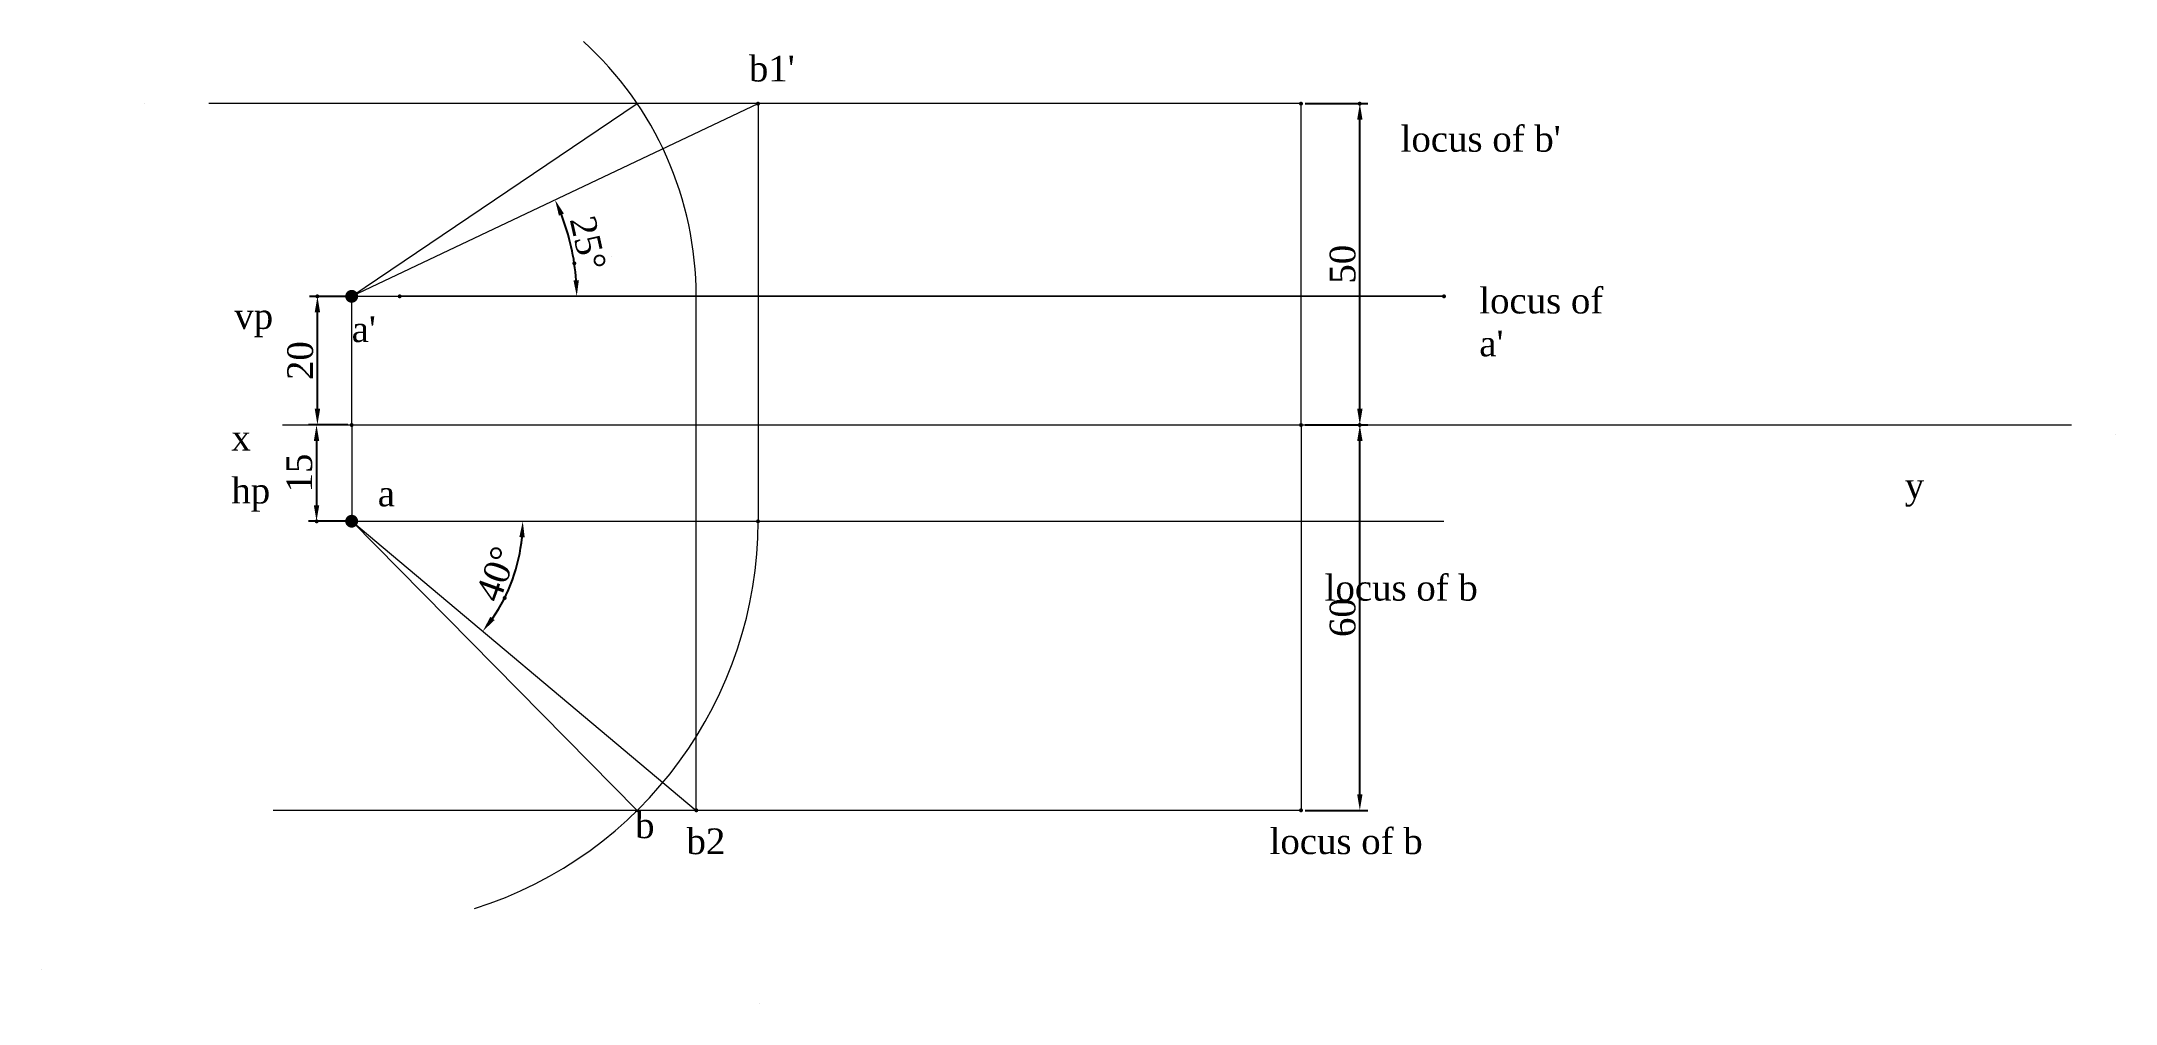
# Paper-space layout 'layout 8' of a CAD drawing. Header units: millimetres. Extents: x -34 to 289, y -4 to 146.
import ezdxf

# ---------------------------------------------------------------- set-up
doc = ezdxf.new("R2010")
doc.units = ezdxf.units.MM
doc.layers.add('visible line', color=7, linetype='Continuous', lineweight=50, plot=False)
doc.layers.add('x y line', color=10, linetype='Continuous', lineweight=15)
doc.layers.add('y line', color=5, linetype='Continuous', lineweight=5)
doc.styles.get("Standard").update_dxf_attribs({"font": 'times.ttf', "height": 4})
doc.dimstyles.new('ISO-25', dxfattribs={"dimtxt": 4, "dimasz": 2.5, "dimexe": 1.25, "dimexo": 0.625, "dimtad": 1, "dimtoh": 1, "dimtxsty": 'Standard', "dimcen": 2.5, "dimadec": 0, "dimazin": 0, "dimtfac": 1, "dimtmove": 0, "dimatfit": 3, "dimfxl": 1, "dimarcsym": 0})

# ---------------------------------------------------------------- blocks, each defined once
blk = doc.blocks.new('*D39')
at = {"layer": 'visible line', "color": 0, "transparency": 16777216}
for p in [(8.85, 106.24), (14.18, 106.24), (14.18, 86.24)]:
    blk.add_point(p, dxfattribs=at)
at = {"layer": 'y line', "color": 0, "lineweight": -2, "transparency": 16777216}
for p, q in [((13.56, 106.24), (7.6, 106.24)), ((8.85, 88.74), (8.85, 103.74)), ((13.56, 86.24), (7.6, 86.24))]:
    blk.add_line(p, q, dxfattribs=at)
at = {"layer": 'y line', "color": 0, "transparency": 16777216}
for points in [[(8.43, 103.74), (9.27, 103.74), (8.85, 106.24)], [(8.43, 88.74), (9.27, 88.74), (8.85, 86.24)]]:
    blk.add_solid(points, dxfattribs=at)
at = {"layer": 'y line', "color": 0, "transparency": 16777216, "insert": (6.19, 96.24), "char_height": 4, "attachment_point": 5, "rotation": 90}
blk.add_mtext('20', dxfattribs=at)
blk = doc.blocks.new('*D40')
at = {"layer": 'visible line', "color": 0, "transparency": 16777216}
for p in [(14.18, 86.24), (8.71, 71.24), (14.18, 71.24)]:
    blk.add_point(p, dxfattribs=at)
at = {"layer": 'y line', "color": 0, "lineweight": -2, "transparency": 16777216}
for p, q in [((13.56, 86.24), (7.46, 86.24)), ((8.71, 83.74), (8.71, 73.74)), ((13.56, 71.24), (7.46, 71.24))]:
    blk.add_line(p, q, dxfattribs=at)
at = {"layer": 'y line', "color": 0, "transparency": 16777216}
for points in [[(8.29, 83.74), (9.13, 83.74), (8.71, 86.24)], [(8.29, 73.74), (9.13, 73.74), (8.71, 71.24)]]:
    blk.add_solid(points, dxfattribs=at)
at = {"layer": 'y line', "color": 0, "transparency": 16777216, "insert": (6.05, 78.74), "char_height": 4, "attachment_point": 5, "rotation": 90}
blk.add_mtext('15', dxfattribs=at)
blk = doc.blocks.new('*D41')
at = {"layer": 'visible line', "color": 0, "transparency": 16777216}
for p in [(77.43, 136.24), (48.83, 111.4), (14.18, 106.24), (21.64, 106.24), (184.18, 106.24)]:
    blk.add_point(p, dxfattribs=at)
at = {"layer": 'y line', "color": 0, "lineweight": -2, "transparency": 16777216}
blk.add_arc((14.18, 106.24), 35.03, 4.0894, 21.2875, dxfattribs=at)
at = {"layer": 'y line', "color": 0, "transparency": 16777216}
for points in [[(46.44, 118.8), (47.21, 119.13), (45.83, 121.26)], [(49.54, 108.76), (48.71, 108.73), (49.21, 106.24)]]:
    blk.add_solid(points, dxfattribs=at)
at = {"layer": 'y line', "color": 0, "transparency": 16777216, "insert": (50.95, 114.52), "char_height": 4, "attachment_point": 5, "rotation": 282.6885}
blk.add_mtext('25°', dxfattribs=at)
blk = doc.blocks.new('*D42')
at = {"layer": 'visible line', "color": 0, "transparency": 16777216}
for p in [(14.18, 71.24), (14.18, 71.24), (77.43, 71.24), (37.98, 59.29), (67.8, 26.24)]:
    blk.add_point(p, dxfattribs=at)
at = {"layer": 'y line', "color": 0, "lineweight": -2, "transparency": 16777216}
blk.add_arc((14.18, 71.24), 26.63, 325.3754, 354.6194, dxfattribs=at)
at = {"layer": 'y line', "color": 0, "transparency": 16777216}
for points in [[(40.28, 68.77), (41.11, 68.73), (40.81, 71.24)], [(36.43, 55.86), (35.76, 56.36), (34.58, 54.12)]]:
    blk.add_solid(points, dxfattribs=at)
at = {"layer": 'y line', "color": 0, "transparency": 16777216, "insert": (36.71, 63.04), "char_height": 4, "attachment_point": 5, "rotation": 69.9974}
blk.add_mtext('40°', dxfattribs=at)
blk = doc.blocks.new('*D43')
at = {"layer": 'visible line', "color": 0, "transparency": 16777216}
for p in [(161.95, 136.24), (171.09, 136.24), (161.95, 86.24)]:
    blk.add_point(p, dxfattribs=at)
at = {"layer": 'y line', "color": 0, "lineweight": -2, "transparency": 16777216}
for p, q in [((162.58, 136.24), (172.34, 136.24)), ((171.09, 88.74), (171.09, 133.74)), ((162.58, 86.24), (172.34, 86.24))]:
    blk.add_line(p, q, dxfattribs=at)
at = {"layer": 'y line', "color": 0, "transparency": 16777216}
for points in [[(170.68, 133.74), (171.51, 133.74), (171.09, 136.24)], [(170.68, 88.74), (171.51, 88.74), (171.09, 86.24)]]:
    blk.add_solid(points, dxfattribs=at)
at = {"layer": 'y line', "color": 0, "transparency": 16777216, "insert": (168.43, 111.24), "char_height": 4, "attachment_point": 5, "rotation": 90}
blk.add_mtext('50', dxfattribs=at)
blk = doc.blocks.new('*D44')
at = {"layer": 'visible line', "color": 0, "transparency": 16777216}
for p in [(161.95, 86.24), (171.09, 86.24), (161.95, 26.24)]:
    blk.add_point(p, dxfattribs=at)
at = {"layer": 'y line', "color": 0, "lineweight": -2, "transparency": 16777216}
for p, q in [((162.58, 86.24), (172.34, 86.24)), ((171.09, 28.74), (171.09, 83.74)), ((162.58, 26.24), (172.34, 26.24))]:
    blk.add_line(p, q, dxfattribs=at)
at = {"layer": 'y line', "color": 0, "transparency": 16777216}
for points in [[(170.68, 83.74), (171.51, 83.74), (171.09, 86.24)], [(170.68, 28.74), (171.51, 28.74), (171.09, 26.24)]]:
    blk.add_solid(points, dxfattribs=at)
at = {"layer": 'y line', "color": 0, "transparency": 16777216, "insert": (168.43, 56.24), "char_height": 4, "attachment_point": 5, "rotation": 90}
blk.add_mtext('60', dxfattribs=at)

psp = doc.layouts.new('layout 8')

# ---------------------------------------------------------------- linework, layer by layer
at = {"layer": 'x y line'}
for p, q in [((18.145, 106.243), (18.145, 106.243)), ((18.145, 106.243), (18.145, 106.243)), ((3.398, 86.243), (281.851, 86.243)), ((288.709, 84.721), (288.709, 84.721)), ((288.709, 84.721), (288.709, 84.721)), ((288.709, 84.721), (288.709, 84.721)), ((-34.099, 1.452), (-34.099, 1.452))]:
    psp.add_line(p, q, dxfattribs=at)
at = {"layer": 'y line'}
for p, q in [((-18.047, 136.243), (-18.047, 136.243)), ((-18.047, 136.243), (-18.047, 136.243)), ((161.953, 136.243), (-8.047, 136.243)), ((-8.047, 136.243), (-8.047, 136.243)), ((14.181, 106.243), (77.426, 136.243)), ((14.181, 106.243), (58.622, 136.243)), ((77.426, 136.243), (77.426, 71.243)), ((161.953, 86.243), (161.953, 136.243)), ((161.953, 136.243), (161.953, 136.243)), ((54.674, 112.42), (54.674, 112.42)), ((14.181, 86.243), (14.181, 106.243)), ((14.181, 106.243), (14.181, 106.243)), ((14.181, 106.243), (184.181, 106.243)), ((184.181, 106.243), (21.64, 106.243)), ((21.64, 106.243), (21.64, 106.243)), ((67.8, 26.243), (67.8, 106.243)), ((14.181, 86.243), (14.181, 71.243)), ((161.953, 86.243), (161.953, 26.243)), ((14.181, 71.243), (184.181, 71.243)), ((14.181, 71.243), (67.8, 26.243)), ((14.181, 71.243), (77.426, 71.243)), ((14.181, 71.243), (58.622, 26.243)), ((77.426, 71.243), (77.426, 71.243)), ((184.181, 71.243), (184.181, 71.243)), ((161.953, 26.243), (1.953, 26.243)), ((1.953, 26.243), (1.953, 26.243)), ((161.953, 26.243), (161.953, 26.243)), ((77.709, -3.814), (77.709, -3.814))]:
    psp.add_line(p, q, dxfattribs=at)
at = {"layer": 'y line', "const_width": 0.75}
for points in [[(13.556, 106.243, 1), (14.806, 106.243, 1)], [(13.556, 71.243, 1), (14.806, 71.243, 1)]]:
    psp.add_lwpolyline(points, format="xyb", close=True, dxfattribs=at)
at = {"layer": 'y line'}
for centre, radius, start, end in [((14.181, 106.243), 53.619, 0, 47.70184), ((14.181, 71.243), 63.246, 287.60623, 360)]:
    psp.add_arc(centre, radius, start, end, dxfattribs=at)

# ---------------------------------------------------------------- texts
at = {"layer": 'y line', "char_height": 4, "attachment_point": 1}
for s, width, insert in [("b1'", 9.71511, (76.009, 143.681)), ("locus of b'", 34.1934, (177.446, 132.748)), ("locus of a'", 22.67562, (189.683, 107.576)), ('vp', 5.027, (-4.085, 105.182)), ("a'", 5.04095, (14.181, 103.127)), ('x', 7.94025, (-4.542, 86.243)), ('hp', 7.0835, (-4.542, 78.016)), ('y', 19.79618, (255.911, 78.809)), ('a', 5.38163, (18.24, 77.555)), ('locus of b', 28.64679, (165.623, 62.885)), ('b', 4.0655, (58.296, 25.924)), ('b2', 3.08989, (66.294, 23.432)), ('locus of b', 50.27007, (157.051, 23.44))]:
    psp.add_mtext_dynamic_manual_height_columns(s, width=width, gutter_width=20, heights=[0], dxfattribs=dict(at, insert=insert))

# ---------------------------------------------------------------- dimensions: what is measured, and where the dimension line sits
at = {"layer": 'y line'}
for base, line1, line2, picture, middle in [((48.834, 111.397), ((14.181, 106.243), (77.426, 136.243)), ((184.181, 106.243), (21.64, 106.243)), '*D41', (50.954, 114.523)), ((37.978, 59.29), ((14.181, 71.243), (67.8, 26.243)), ((14.181, 71.243), (77.426, 71.243)), '*D42', (36.706, 63.043))]:
    dim = psp.add_angular_dim_2l(base=base, line1=line1, line2=line2, dimstyle='ISO-25', dxfattribs=at)
    dim.commit()
    dim.dimension.update_dxf_attribs({"geometry": picture, "text_midpoint": middle})
for base, p1, p2, picture, middle in [((171.092, 136.243), (161.953, 86.243), (161.953, 136.243), '*D43', (168.433, 111.243)), ((8.849, 106.243), (14.181, 86.243), (14.181, 106.243), '*D39', (6.189, 96.243)), ((8.71, 71.243), (14.181, 86.243), (14.181, 71.243), '*D40', (6.05, 78.743)), ((171.092, 86.243), (161.953, 26.243), (161.953, 86.243), '*D44', (168.433, 56.243))]:
    dim = psp.add_linear_dim(base=base, p1=p1, p2=p2, angle=90, dimstyle='ISO-25', dxfattribs=at)
    dim.commit()
    dim.dimension.update_dxf_attribs({"geometry": picture, "text_midpoint": middle})

doc.saveas('drawing.dxf')
